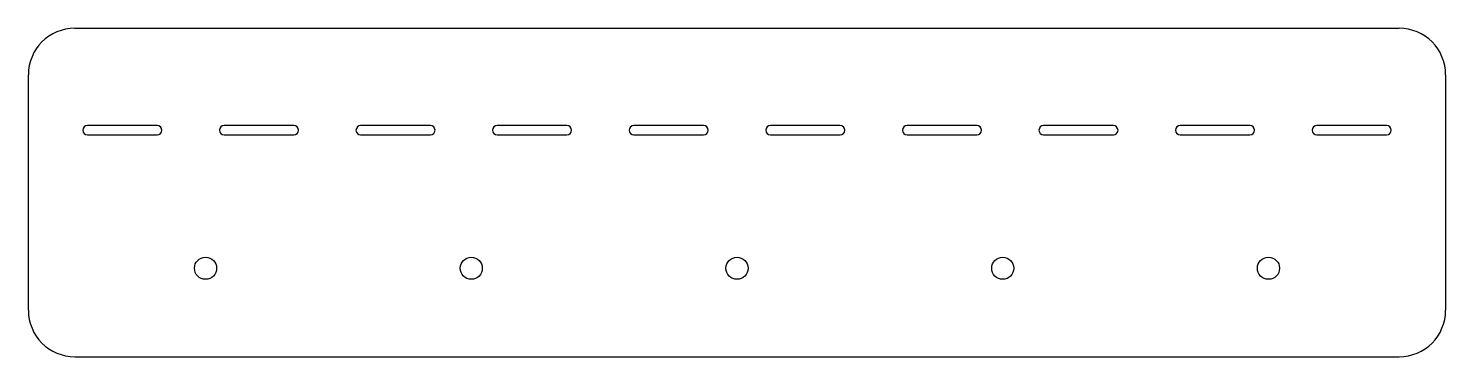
# Model space of a CAD drawing. Header units: millimetres. Extents: x -152 to 152, y 0 to 71.
import ezdxf

# ---------------------------------------------------------------- set-up
doc = ezdxf.new("R2010")
doc.units = ezdxf.units.MM

msp = doc.modelspace()

# ---------------------------------------------------------------- linework, layer by layer
at = {"color": 7, "linetype": 'Continuous', "lineweight": 25}
for p, q in [((-142.4, 70.69), (142.4, 70.69)), ((-152.4, 10), (-152.4, 60.69)), ((152.4, 60.69), (152.4, 10)), ((-124.7, 49.75), (-139.7, 49.75)), ((-95.32, 49.75), (-110.32, 49.75)), ((-65.94, 49.75), (-80.94, 49.75)), ((-36.57, 49.75), (-51.57, 49.75)), ((-7.19, 49.75), (-22.19, 49.75)), ((22.19, 49.75), (7.19, 49.75)), ((51.57, 49.75), (36.57, 49.75)), ((80.94, 49.75), (65.94, 49.75)), ((110.32, 49.75), (95.32, 49.75)), ((139.7, 49.75), (124.7, 49.75)), ((-139.7, 47.75), (-124.7, 47.75)), ((-110.32, 47.75), (-95.32, 47.75)), ((-80.94, 47.75), (-65.94, 47.75)), ((-51.57, 47.75), (-36.57, 47.75)), ((-22.19, 47.75), (-7.19, 47.75)), ((7.19, 47.75), (22.19, 47.75)), ((36.57, 47.75), (51.57, 47.75)), ((65.94, 47.75), (80.94, 47.75)), ((95.32, 47.75), (110.32, 47.75)), ((124.7, 47.75), (139.7, 47.75)), ((-142.4, 0), (142.4, 0))]:
    msp.add_line(p, q, dxfattribs=at)
for centre in [(-114.3, 19.05), (-57.15, 19.05), (0, 19.05), (57.15, 19.05), (114.3, 19.05)]:
    msp.add_circle(centre, 2.38, dxfattribs=at)
for centre, radius, start, end in [((-142.4, 60.69), 10, 90, 180), ((142.4, 60.69), 10, 0, 90), ((-139.7, 48.75), 1, 90, 270), ((-124.7, 48.75), 1, 270, 90), ((-110.32, 48.75), 1, 90, 270), ((-95.32, 48.75), 1, 270, 90), ((-80.94, 48.75), 1, 90, 270), ((-65.94, 48.75), 1, 270, 90), ((-51.57, 48.75), 1, 90, 270), ((-36.57, 48.75), 1, 270, 90), ((-22.19, 48.75), 1, 90, 270), ((-7.19, 48.75), 1, 270, 90), ((7.19, 48.75), 1, 90, 270), ((22.19, 48.75), 1, 270, 90), ((36.57, 48.75), 1, 90, 270), ((51.57, 48.75), 1, 270, 90), ((65.94, 48.75), 1, 90, 270), ((80.94, 48.75), 1, 270, 90), ((95.32, 48.75), 1, 90, 270), ((110.32, 48.75), 1, 270, 90), ((124.7, 48.75), 1, 90, 270), ((139.7, 48.75), 1, 270, 90), ((-142.4, 10), 10, 180, 270), ((142.4, 10), 10, 270, 0)]:
    msp.add_arc(centre, radius, start, end, dxfattribs=at)

doc.saveas('drawing.dxf')
